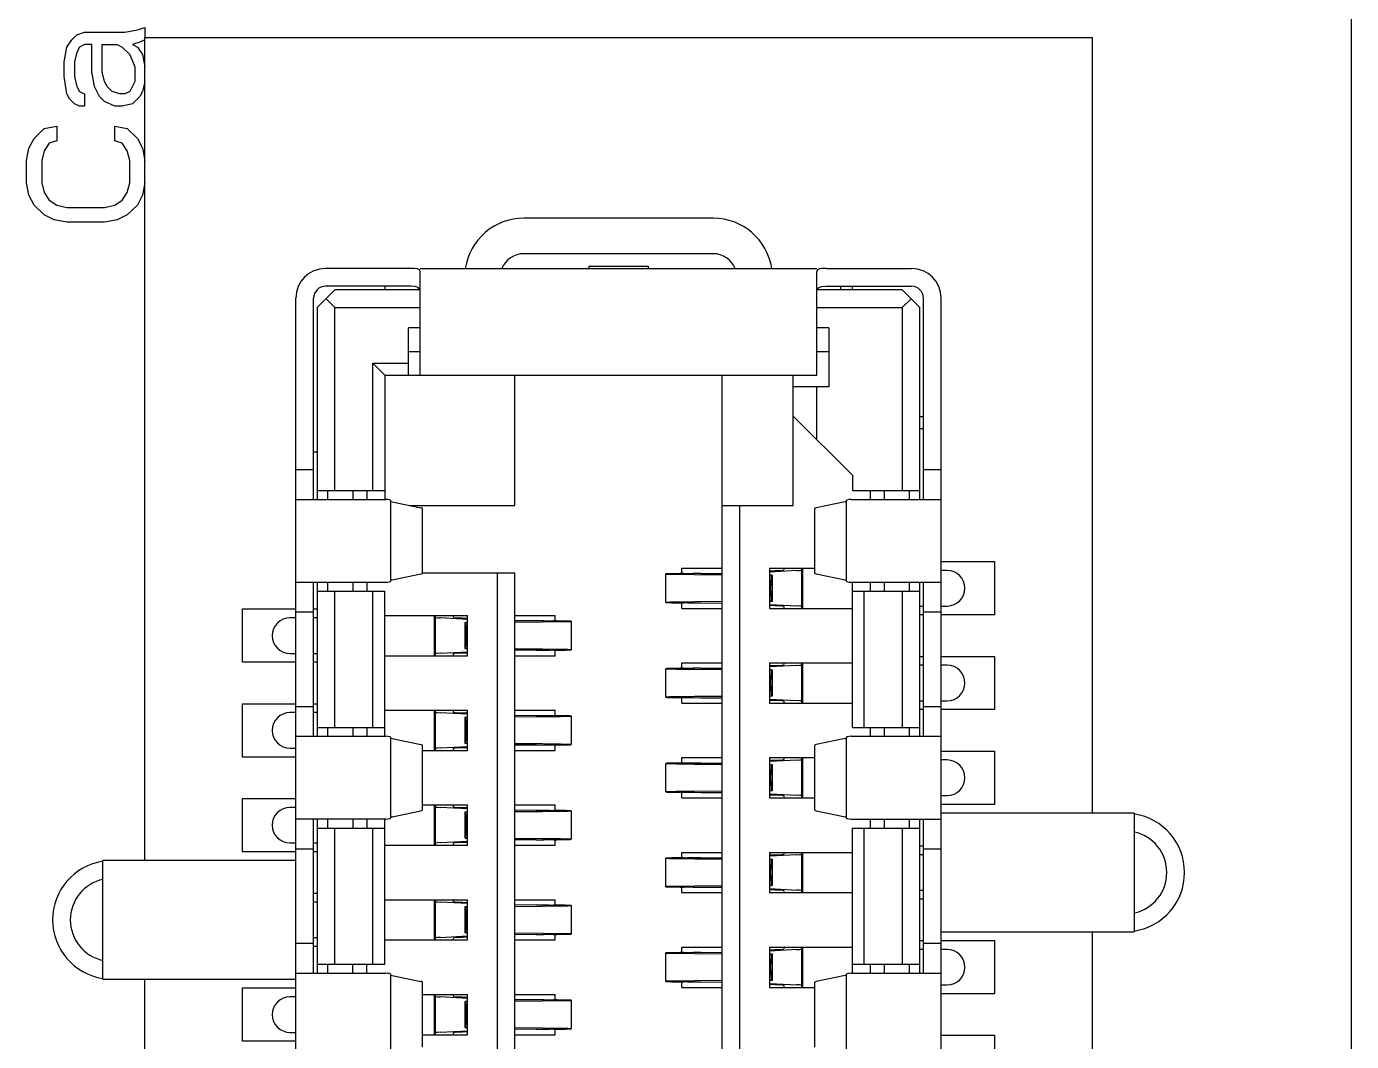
# Model space of a CAD drawing. Header units: millimetres. Extents: x 0 to 841, y 0 to 594.
# Drawn here: x 280.04 to 291.23, y 345.2 to 353.77 of the extents above; entities that cross this region are included whole.
import ezdxf

# ---------------------------------------------------------------- set-up
doc = ezdxf.new("R2010")
doc.units = ezdxf.units.MM
doc.header["$LTSCALE"] = 46.255
doc.layers.add('ASSEM_MEM', color=7, linetype='CONTINUOUS')

msp = doc.modelspace()

# ---------------------------------------------------------------- linework, layer by layer
at = {"layer": 'ASSEM_MEM', "color": 7, "linetype": 'CONTINUOUS'}
for p, q in [((291.227, 324.74), (291.227, 492.74)), ((281.037, 353.68), (289.037, 353.68)), ((281.037, 346.73), (281.037, 353.68)), ((289.037, 353.68), (289.037, 347.13)), ((285.837, 352.155), (284.237, 352.155)), ((285.837, 351.855), (284.237, 351.855)), ((283.362, 351.73), (286.712, 351.73)), ((283.362, 350.83), (283.362, 351.705)), ((284.787, 351.75), (285.287, 351.75)), ((284.787, 351.75), (284.787, 351.73)), ((285.287, 351.75), (285.287, 351.73)), ((286.712, 350.83), (286.712, 351.705)), ((286.794, 351.73), (287.512, 351.73)), ((282.312, 344.573), (282.312, 351.48)), ((282.462, 349.78), (282.462, 351.48)), ((282.642, 351.55), (282.492, 351.4)), ((283.358, 351.55), (282.642, 351.55)), ((283.062, 351.58), (283.062, 351.55)), ((287.432, 351.55), (286.716, 351.55)), ((286.832, 351.58), (287.512, 351.58)), ((286.912, 351.58), (286.912, 351.55)), ((287.012, 351.55), (287.012, 351.58)), ((287.432, 351.55), (287.582, 351.4)), ((287.612, 349.78), (287.612, 351.48)), ((287.762, 338.98), (287.762, 351.48)), ((282.492, 351.4), (282.492, 349.78)), ((282.567, 351.475), (282.642, 351.4)), ((282.642, 351.4), (283.362, 351.4)), ((282.642, 349.855), (282.642, 351.4)), ((286.712, 351.4), (287.432, 351.4)), ((287.507, 351.475), (287.432, 351.4)), ((287.432, 351.4), (287.432, 349.855)), ((287.582, 349.78), (287.582, 351.4)), ((283.362, 351.23), (283.262, 351.23)), ((283.262, 350.83), (283.262, 351.23)), ((286.812, 351.23), (286.712, 351.23)), ((286.812, 351.23), (286.812, 350.73)), ((283.262, 351.03), (283.362, 351.03)), ((286.712, 351.03), (286.812, 351.03)), ((282.962, 350.93), (283.262, 350.93)), ((282.962, 350.93), (283.062, 350.83)), ((282.962, 349.855), (282.962, 350.93)), ((283.062, 350.83), (286.712, 350.83)), ((283.062, 350.83), (283.062, 349.78)), ((284.162, 349.73), (284.162, 350.83)), ((285.912, 339.63), (285.912, 350.83)), ((286.512, 349.73), (286.512, 350.83)), ((286.812, 350.73), (286.512, 350.73)), ((286.712, 350.284), (286.712, 350.73)), ((287.012, 349.984), (286.512, 350.484)), ((287.582, 350.48), (287.612, 350.48)), ((287.582, 350.38), (287.612, 350.38)), ((282.492, 350.18), (282.462, 350.18)), ((282.462, 350.03), (282.312, 350.03)), ((287.762, 350.03), (287.612, 350.03)), ((287.012, 349.984), (287.012, 349.855)), ((282.492, 349.855), (283.062, 349.855)), ((282.582, 349.78), (282.582, 349.855)), ((282.792, 349.855), (282.792, 349.78)), ((282.912, 349.855), (282.912, 349.78)), ((287.012, 349.855), (287.582, 349.855)), ((287.162, 349.855), (287.162, 349.78)), ((287.282, 349.78), (287.282, 349.855)), ((287.492, 349.855), (287.492, 349.78)), ((282.312, 349.78), (283.072, 349.78)), ((283.112, 349.772), (283.112, 349.089)), ((283.124, 349.761), (283.368, 349.71)), ((283.271, 349.73), (284.162, 349.73)), ((283.378, 349.706), (283.378, 349.155)), ((285.912, 349.73), (286.512, 349.73)), ((286.062, 340.73), (286.062, 349.73)), ((286.694, 349.156), (286.694, 349.705)), ((286.95, 349.761), (286.706, 349.71)), ((286.962, 349.089), (286.962, 349.772)), ((287.002, 349.78), (287.762, 349.78)), ((287.762, 349.255), (288.212, 349.255)), ((288.212, 349.255), (288.212, 348.805)), ((283.124, 349.1), (283.368, 349.151)), ((283.378, 349.16), (284.162, 349.16)), ((284.012, 349.16), (284.012, 340.73)), ((284.162, 339.63), (284.162, 349.16)), ((285.436, 348.91), (285.436, 349.151)), ((285.526, 349.148), (285.678, 349.146)), ((285.572, 349.2), (285.912, 349.2)), ((285.572, 349.154), (285.572, 349.2)), ((285.732, 349.154), (285.667, 349.154)), ((285.678, 349.146), (285.912, 349.144)), ((285.732, 349.154), (285.912, 349.156)), ((286.312, 349.2), (286.694, 349.2)), ((286.312, 349.2), (286.312, 348.86)), ((286.398, 349.179), (286.313, 349.175)), ((286.542, 349.179), (286.314, 349.167)), ((286.327, 349.137), (286.335, 349.139)), ((286.335, 349.139), (286.336, 349.139)), ((286.336, 348.922), (286.336, 349.139)), ((286.432, 349.2), (286.432, 349.185)), ((286.582, 349.2), (286.582, 349.185)), ((286.582, 349.184), (286.582, 348.877)), ((286.592, 349.18), (286.582, 349.18)), ((286.592, 348.86), (286.592, 349.2)), ((286.706, 349.151), (286.95, 349.1)), ((287.812, 349.18), (287.762, 349.18)), ((283.072, 349.08), (282.312, 349.08)), ((282.462, 347.78), (282.462, 349.08)), ((282.492, 349.08), (282.492, 347.78)), ((282.582, 349.005), (282.582, 349.08)), ((282.792, 349.08), (282.792, 349.005)), ((282.912, 349.08), (282.912, 349.005)), ((286.324, 349.004), (286.324, 349.057)), ((287.762, 349.08), (287.002, 349.08)), ((287.012, 347.855), (287.012, 349.08)), ((287.162, 349.08), (287.162, 349.005)), ((287.282, 349.005), (287.282, 349.08)), ((287.492, 349.08), (287.492, 349.005)), ((287.582, 347.78), (287.582, 349.08)), ((287.612, 347.78), (287.612, 349.08)), ((282.492, 349.005), (283.062, 349.005)), ((282.642, 347.855), (282.642, 349.005)), ((282.962, 347.855), (282.962, 349.005)), ((283.062, 347.78), (283.062, 349.005)), ((285.678, 348.915), (285.526, 348.913)), ((285.572, 348.86), (285.572, 348.91)), ((285.667, 348.907), (285.732, 348.906)), ((285.912, 348.917), (285.678, 348.915)), ((285.732, 348.906), (285.912, 348.905)), ((286.327, 348.924), (286.335, 348.922)), ((286.336, 348.922), (286.335, 348.922)), ((287.012, 349.005), (287.582, 349.005)), ((287.112, 347.855), (287.112, 349.005)), ((287.432, 349.005), (287.432, 347.855)), ((281.862, 348.855), (282.312, 348.855)), ((281.862, 348.405), (281.862, 348.855)), ((282.312, 348.83), (282.462, 348.83)), ((282.462, 348.855), (282.492, 348.855)), ((283.062, 348.8), (283.762, 348.8)), ((283.482, 348.46), (283.482, 348.8)), ((283.492, 348.785), (283.492, 348.8)), ((283.642, 348.785), (283.642, 348.8)), ((283.762, 348.46), (283.762, 348.8)), ((284.162, 348.8), (284.502, 348.8)), ((284.502, 348.751), (284.502, 348.8)), ((285.572, 348.86), (285.912, 348.86)), ((286.312, 348.86), (287.012, 348.86)), ((286.313, 348.886), (286.398, 348.882)), ((286.314, 348.894), (286.542, 348.882)), ((286.432, 348.876), (286.432, 348.86)), ((286.582, 348.877), (286.577, 348.879)), ((286.582, 348.88), (286.592, 348.88)), ((286.582, 348.876), (286.582, 348.86)), ((287.582, 348.88), (287.612, 348.88)), ((287.612, 348.805), (287.582, 348.805)), ((287.612, 348.83), (287.762, 348.83)), ((287.762, 348.88), (287.812, 348.88)), ((288.212, 348.805), (287.762, 348.805)), ((282.312, 348.78), (282.262, 348.78)), ((282.492, 348.78), (282.462, 348.78)), ((283.492, 348.78), (283.482, 348.78)), ((283.492, 348.784), (283.496, 348.782)), ((283.492, 348.477), (283.492, 348.784)), ((283.76, 348.767), (283.531, 348.779)), ((283.76, 348.775), (283.676, 348.779)), ((283.738, 348.739), (283.739, 348.739)), ((283.738, 348.739), (283.738, 348.522)), ((283.746, 348.737), (283.739, 348.739)), ((284.342, 348.754), (284.162, 348.756)), ((284.162, 348.744), (284.396, 348.746)), ((284.407, 348.754), (284.342, 348.754)), ((284.396, 348.746), (284.547, 348.748)), ((284.638, 348.751), (284.638, 348.51)), ((283.75, 348.657), (283.75, 348.604)), ((282.262, 348.48), (282.312, 348.48)), ((282.462, 348.48), (282.492, 348.48)), ((283.062, 348.46), (283.762, 348.46)), ((283.482, 348.48), (283.492, 348.48)), ((283.492, 348.46), (283.492, 348.476)), ((283.531, 348.482), (283.76, 348.494)), ((283.642, 348.46), (283.642, 348.476)), ((283.676, 348.482), (283.76, 348.486)), ((283.739, 348.522), (283.738, 348.522)), ((283.746, 348.524), (283.739, 348.522)), ((284.396, 348.515), (284.162, 348.517)), ((284.342, 348.506), (284.162, 348.505)), ((284.162, 348.46), (284.502, 348.46)), ((284.342, 348.506), (284.407, 348.507)), ((284.547, 348.513), (284.396, 348.515)), ((284.502, 348.46), (284.502, 348.507)), ((282.312, 348.405), (281.862, 348.405)), ((282.492, 348.405), (282.462, 348.405)), ((285.436, 348.11), (285.436, 348.351)), ((285.526, 348.348), (285.678, 348.346)), ((285.572, 348.4), (285.912, 348.4)), ((285.572, 348.351), (285.572, 348.4)), ((285.732, 348.354), (285.667, 348.354)), ((285.678, 348.346), (285.912, 348.344)), ((285.732, 348.354), (285.912, 348.356)), ((286.312, 348.4), (287.012, 348.4)), ((286.312, 348.4), (286.312, 348.06)), ((286.398, 348.379), (286.313, 348.375)), ((286.542, 348.379), (286.314, 348.367)), ((286.432, 348.4), (286.432, 348.385)), ((286.582, 348.4), (286.582, 348.385)), ((286.582, 348.384), (286.582, 348.077)), ((286.592, 348.38), (286.582, 348.38)), ((286.592, 348.06), (286.592, 348.4)), ((287.582, 348.455), (287.612, 348.455)), ((287.612, 348.38), (287.582, 348.38)), ((287.762, 348.455), (288.212, 348.455)), ((287.812, 348.38), (287.762, 348.38)), ((288.212, 348.455), (288.212, 348.005)), ((286.324, 348.204), (286.324, 348.257)), ((286.327, 348.337), (286.335, 348.339)), ((286.335, 348.339), (286.336, 348.339)), ((286.336, 348.122), (286.336, 348.339)), ((286.327, 348.124), (286.335, 348.122)), ((286.336, 348.122), (286.335, 348.122)), ((281.862, 348.055), (282.312, 348.055)), ((281.862, 347.605), (281.862, 348.055)), ((282.462, 348.03), (282.312, 348.03)), ((282.462, 348.055), (282.492, 348.055)), ((285.678, 348.115), (285.526, 348.113)), ((285.572, 348.06), (285.572, 348.11)), ((285.572, 348.06), (285.912, 348.06)), ((285.667, 348.107), (285.732, 348.106)), ((285.912, 348.117), (285.678, 348.115)), ((285.732, 348.106), (285.912, 348.105)), ((286.312, 348.06), (287.012, 348.06)), ((286.313, 348.086), (286.398, 348.082)), ((286.314, 348.094), (286.542, 348.082)), ((286.432, 348.076), (286.432, 348.06)), ((286.582, 348.077), (286.577, 348.079)), ((286.582, 348.08), (286.592, 348.08)), ((286.582, 348.076), (286.582, 348.06)), ((287.582, 348.08), (287.612, 348.08)), ((287.762, 348.03), (287.612, 348.03)), ((287.762, 348.08), (287.812, 348.08)), ((282.312, 347.98), (282.262, 347.98)), ((282.492, 347.98), (282.462, 347.98)), ((283.062, 348), (283.762, 348)), ((283.482, 347.66), (283.482, 348)), ((283.492, 347.98), (283.482, 347.98)), ((283.492, 347.985), (283.492, 348)), ((283.492, 347.984), (283.496, 347.982)), ((283.492, 347.677), (283.492, 347.984)), ((283.76, 347.967), (283.531, 347.979)), ((283.642, 347.985), (283.642, 348)), ((283.76, 347.975), (283.676, 347.979)), ((283.738, 347.939), (283.739, 347.939)), ((283.738, 347.939), (283.738, 347.722)), ((283.746, 347.937), (283.739, 347.939)), ((283.762, 347.66), (283.762, 348)), ((284.162, 348), (284.502, 348)), ((284.342, 347.954), (284.162, 347.956)), ((284.162, 347.944), (284.396, 347.946)), ((284.407, 347.954), (284.342, 347.954)), ((284.396, 347.946), (284.547, 347.948)), ((284.502, 347.951), (284.502, 348)), ((284.638, 347.951), (284.638, 347.71)), ((287.612, 348.005), (287.582, 348.005)), ((288.212, 348.005), (287.762, 348.005)), ((282.492, 347.855), (283.062, 347.855)), ((282.582, 347.78), (282.582, 347.855)), ((282.792, 347.855), (282.792, 347.78)), ((282.912, 347.855), (282.912, 347.78)), ((283.75, 347.857), (283.75, 347.804)), ((287.012, 347.855), (287.582, 347.855)), ((287.162, 347.855), (287.162, 347.78)), ((287.282, 347.78), (287.282, 347.855)), ((287.492, 347.855), (287.492, 347.78)), ((282.262, 347.68), (282.312, 347.68)), ((282.312, 347.78), (283.072, 347.78)), ((283.112, 347.772), (283.112, 347.089)), ((283.124, 347.761), (283.368, 347.71)), ((283.378, 347.706), (283.378, 347.155)), ((283.482, 347.68), (283.492, 347.68)), ((283.492, 347.66), (283.492, 347.676)), ((283.531, 347.682), (283.76, 347.694)), ((283.642, 347.66), (283.642, 347.676)), ((283.676, 347.682), (283.76, 347.686)), ((283.739, 347.722), (283.738, 347.722)), ((283.746, 347.724), (283.739, 347.722)), ((284.396, 347.715), (284.162, 347.717)), ((284.342, 347.706), (284.162, 347.705)), ((284.342, 347.706), (284.407, 347.707)), ((284.547, 347.713), (284.396, 347.715)), ((284.502, 347.66), (284.502, 347.707)), ((286.694, 347.156), (286.694, 347.705)), ((286.95, 347.761), (286.706, 347.71)), ((286.962, 347.089), (286.962, 347.772)), ((287.002, 347.78), (287.762, 347.78)), ((282.312, 347.605), (281.862, 347.605)), ((283.378, 347.66), (283.762, 347.66)), ((284.162, 347.66), (284.502, 347.66)), ((285.572, 347.6), (285.912, 347.6)), ((285.572, 347.551), (285.572, 347.6)), ((286.312, 347.6), (286.694, 347.6)), ((286.312, 347.6), (286.312, 347.26)), ((286.398, 347.579), (286.313, 347.575)), ((286.542, 347.579), (286.314, 347.567)), ((286.432, 347.6), (286.432, 347.585)), ((286.582, 347.6), (286.582, 347.585)), ((286.582, 347.584), (286.582, 347.277)), ((286.592, 347.58), (286.582, 347.58)), ((286.592, 347.26), (286.592, 347.6)), ((287.762, 347.655), (288.212, 347.655)), ((287.812, 347.58), (287.762, 347.58)), ((288.212, 347.655), (288.212, 347.205)), ((285.436, 347.31), (285.436, 347.551)), ((285.526, 347.548), (285.678, 347.546)), ((285.732, 347.554), (285.667, 347.554)), ((285.678, 347.546), (285.912, 347.544)), ((285.732, 347.554), (285.912, 347.556)), ((286.324, 347.404), (286.324, 347.457)), ((286.327, 347.537), (286.335, 347.539)), ((286.335, 347.539), (286.336, 347.539)), ((286.336, 347.322), (286.336, 347.539)), ((281.862, 347.255), (282.312, 347.255)), ((281.862, 346.805), (281.862, 347.255)), ((285.678, 347.315), (285.526, 347.313)), ((285.572, 347.26), (285.572, 347.31)), ((285.572, 347.26), (285.912, 347.26)), ((285.667, 347.307), (285.732, 347.306)), ((285.912, 347.317), (285.678, 347.315)), ((285.732, 347.306), (285.912, 347.305)), ((286.312, 347.26), (286.694, 347.26)), ((286.313, 347.286), (286.398, 347.282)), ((286.314, 347.294), (286.542, 347.282)), ((286.327, 347.324), (286.335, 347.322)), ((286.336, 347.322), (286.335, 347.322)), ((286.432, 347.276), (286.432, 347.26)), ((286.582, 347.277), (286.577, 347.279)), ((286.582, 347.28), (286.592, 347.28)), ((286.582, 347.276), (286.582, 347.26)), ((287.762, 347.28), (287.812, 347.28)), ((282.312, 347.18), (282.262, 347.18)), ((283.124, 347.1), (283.368, 347.151)), ((283.378, 347.2), (283.762, 347.2)), ((283.482, 346.86), (283.482, 347.2)), ((283.492, 347.18), (283.482, 347.18)), ((283.492, 347.185), (283.492, 347.2)), ((283.492, 347.184), (283.496, 347.182)), ((283.492, 346.877), (283.492, 347.184)), ((283.76, 347.167), (283.531, 347.179)), ((283.642, 347.185), (283.642, 347.2)), ((283.76, 347.175), (283.676, 347.179)), ((283.738, 347.139), (283.739, 347.139)), ((283.738, 347.139), (283.738, 346.922)), ((283.746, 347.137), (283.739, 347.139)), ((283.762, 346.86), (283.762, 347.2)), ((284.162, 347.2), (284.502, 347.2)), ((284.342, 347.154), (284.162, 347.156)), ((284.162, 347.144), (284.396, 347.146)), ((284.407, 347.154), (284.342, 347.154)), ((284.396, 347.146), (284.547, 347.148)), ((284.502, 347.151), (284.502, 347.2)), ((284.638, 347.151), (284.638, 346.91)), ((286.706, 347.151), (286.95, 347.1)), ((288.212, 347.205), (287.762, 347.205)), ((289.392, 347.13), (287.762, 347.13)), ((289.392, 347.13), (289.392, 346.13)), ((283.072, 347.08), (282.312, 347.08)), ((282.462, 345.78), (282.462, 347.08)), ((282.492, 347.08), (282.492, 345.78)), ((282.492, 347.005), (283.062, 347.005)), ((282.582, 347.005), (282.582, 347.08)), ((282.642, 345.855), (282.642, 347.005)), ((282.792, 347.08), (282.792, 347.005)), ((282.912, 347.08), (282.912, 347.005)), ((282.962, 345.855), (282.962, 347.005)), ((283.062, 345.855), (283.062, 347.08)), ((283.75, 347.057), (283.75, 347.004)), ((287.002, 347.08), (287.762, 347.08)), ((287.012, 347.005), (287.582, 347.005)), ((287.012, 345.78), (287.012, 347.005)), ((287.112, 345.855), (287.112, 347.005)), ((287.162, 347.08), (287.162, 347.005)), ((287.282, 347.005), (287.282, 347.08)), ((287.432, 347.005), (287.432, 345.855)), ((287.492, 347.08), (287.492, 347.005)), ((287.582, 345.78), (287.582, 347.08)), ((287.612, 345.78), (287.612, 347.08)), ((283.531, 346.882), (283.76, 346.894)), ((283.739, 346.922), (283.738, 346.922)), ((283.746, 346.924), (283.739, 346.922)), ((284.396, 346.915), (284.162, 346.917)), ((284.342, 346.906), (284.162, 346.905)), ((284.342, 346.906), (284.407, 346.907)), ((284.547, 346.913), (284.396, 346.915)), ((284.502, 346.86), (284.502, 346.907)), ((282.312, 346.805), (281.862, 346.805)), ((282.262, 346.88), (282.312, 346.88)), ((282.312, 346.83), (282.462, 346.83)), ((282.462, 346.88), (282.492, 346.88)), ((282.492, 346.805), (282.462, 346.805)), ((283.062, 346.86), (283.762, 346.86)), ((283.482, 346.88), (283.492, 346.88)), ((283.492, 346.86), (283.492, 346.876)), ((283.642, 346.86), (283.642, 346.876)), ((283.676, 346.882), (283.76, 346.886)), ((284.162, 346.86), (284.502, 346.86)), ((285.572, 346.8), (285.912, 346.8)), ((285.572, 346.751), (285.572, 346.8)), ((286.312, 346.8), (287.012, 346.8)), ((286.312, 346.8), (286.312, 346.46)), ((286.398, 346.779), (286.313, 346.775)), ((286.542, 346.779), (286.314, 346.767)), ((286.432, 346.8), (286.432, 346.785)), ((286.582, 346.8), (286.582, 346.785)), ((286.582, 346.784), (286.582, 346.477)), ((286.592, 346.78), (286.582, 346.78)), ((286.592, 346.46), (286.592, 346.8)), ((287.582, 346.855), (287.612, 346.855)), ((287.612, 346.78), (287.582, 346.78)), ((287.612, 346.83), (287.762, 346.83)), ((282.312, 346.73), (280.682, 346.73)), ((280.682, 345.73), (280.682, 346.73)), ((285.436, 346.51), (285.436, 346.751)), ((285.526, 346.748), (285.678, 346.746)), ((285.732, 346.754), (285.667, 346.754)), ((285.678, 346.746), (285.912, 346.744)), ((285.732, 346.754), (285.912, 346.756)), ((286.327, 346.737), (286.335, 346.739)), ((286.335, 346.739), (286.336, 346.739)), ((286.336, 346.522), (286.336, 346.739)), ((286.324, 346.604), (286.324, 346.657)), ((282.462, 346.455), (282.492, 346.455)), ((285.678, 346.515), (285.526, 346.513)), ((285.572, 346.46), (285.572, 346.51)), ((285.572, 346.46), (285.912, 346.46)), ((285.667, 346.507), (285.732, 346.506)), ((285.912, 346.517), (285.678, 346.515)), ((285.732, 346.506), (285.912, 346.505)), ((286.312, 346.46), (287.012, 346.46)), ((286.313, 346.486), (286.398, 346.482)), ((286.314, 346.494), (286.542, 346.482)), ((286.327, 346.524), (286.335, 346.522)), ((286.336, 346.522), (286.335, 346.522)), ((286.432, 346.476), (286.432, 346.46)), ((286.582, 346.477), (286.577, 346.479)), ((286.582, 346.48), (286.592, 346.48)), ((286.582, 346.476), (286.582, 346.46)), ((287.582, 346.48), (287.612, 346.48)), ((282.492, 346.38), (282.462, 346.38)), ((283.062, 346.4), (283.762, 346.4)), ((283.482, 346.06), (283.482, 346.4)), ((283.492, 346.38), (283.482, 346.38)), ((283.492, 346.385), (283.492, 346.4)), ((283.492, 346.384), (283.496, 346.382)), ((283.492, 346.077), (283.492, 346.384)), ((283.76, 346.367), (283.531, 346.379)), ((283.642, 346.385), (283.642, 346.4)), ((283.76, 346.375), (283.676, 346.379)), ((283.738, 346.339), (283.739, 346.339)), ((283.738, 346.339), (283.738, 346.122)), ((283.746, 346.337), (283.739, 346.339)), ((283.762, 346.06), (283.762, 346.4)), ((284.162, 346.4), (284.502, 346.4)), ((284.342, 346.354), (284.162, 346.356)), ((284.162, 346.344), (284.396, 346.346)), ((284.407, 346.354), (284.342, 346.354)), ((284.396, 346.346), (284.547, 346.348)), ((284.502, 346.351), (284.502, 346.4)), ((284.638, 346.351), (284.638, 346.11)), ((287.612, 346.405), (287.582, 346.405)), ((283.75, 346.257), (283.75, 346.204)), ((283.739, 346.122), (283.738, 346.122)), ((283.746, 346.124), (283.739, 346.122)), ((284.396, 346.115), (284.162, 346.117)), ((284.342, 346.106), (284.407, 346.107)), ((284.547, 346.113), (284.396, 346.115)), ((284.502, 346.06), (284.502, 346.107)), ((287.762, 346.13), (289.392, 346.13)), ((289.037, 346.13), (289.037, 344.73)), ((282.462, 346.03), (282.312, 346.03)), ((282.462, 346.08), (282.492, 346.08)), ((282.492, 346.005), (282.462, 346.005)), ((283.062, 346.06), (283.762, 346.06)), ((283.482, 346.08), (283.492, 346.08)), ((283.492, 346.06), (283.492, 346.076)), ((283.531, 346.082), (283.76, 346.094)), ((283.642, 346.06), (283.642, 346.076)), ((283.676, 346.082), (283.76, 346.086)), ((284.342, 346.106), (284.162, 346.105)), ((284.162, 346.06), (284.502, 346.06)), ((285.572, 346), (285.912, 346)), ((285.572, 345.951), (285.572, 346)), ((286.312, 346), (287.012, 346)), ((286.312, 346), (286.312, 345.66)), ((286.432, 346), (286.432, 345.985)), ((286.582, 346), (286.582, 345.985)), ((286.592, 345.66), (286.592, 346)), ((287.582, 346.055), (287.612, 346.055)), ((287.762, 346.03), (287.612, 346.03)), ((287.762, 346.055), (288.212, 346.055)), ((288.212, 346.055), (288.212, 345.605)), ((285.436, 345.71), (285.436, 345.951)), ((285.526, 345.948), (285.678, 345.946)), ((285.732, 345.954), (285.667, 345.954)), ((285.678, 345.946), (285.912, 345.944)), ((285.732, 345.954), (285.912, 345.956)), ((286.398, 345.979), (286.313, 345.975)), ((286.542, 345.979), (286.314, 345.967)), ((286.327, 345.937), (286.335, 345.939)), ((286.335, 345.939), (286.336, 345.939)), ((286.336, 345.722), (286.336, 345.939)), ((286.582, 345.984), (286.582, 345.677)), ((286.592, 345.98), (286.582, 345.98)), ((287.612, 345.98), (287.582, 345.98)), ((287.812, 345.98), (287.762, 345.98)), ((282.312, 345.78), (283.072, 345.78)), ((282.492, 345.855), (283.062, 345.855)), ((282.582, 345.78), (282.582, 345.855)), ((282.792, 345.78), (282.792, 345.855)), ((282.912, 345.78), (282.912, 345.855)), ((283.112, 345.772), (283.112, 345.089)), ((286.324, 345.804), (286.324, 345.857)), ((286.962, 345.089), (286.962, 345.772)), ((287.002, 345.78), (287.762, 345.78)), ((287.012, 345.855), (287.582, 345.855)), ((287.162, 345.855), (287.162, 345.78)), ((287.282, 345.78), (287.282, 345.855)), ((287.492, 345.855), (287.492, 345.78)), ((280.682, 345.73), (282.312, 345.73)), ((281.037, 344.33), (281.037, 345.73)), ((283.124, 345.761), (283.368, 345.71)), ((283.378, 345.706), (283.378, 345.155)), ((285.678, 345.715), (285.526, 345.713)), ((285.572, 345.66), (285.572, 345.71)), ((285.572, 345.66), (285.912, 345.66)), ((285.667, 345.707), (285.732, 345.706)), ((285.912, 345.717), (285.678, 345.715)), ((285.732, 345.706), (285.912, 345.705)), ((286.312, 345.66), (286.694, 345.66)), ((286.313, 345.686), (286.398, 345.682)), ((286.314, 345.694), (286.542, 345.682)), ((286.327, 345.724), (286.335, 345.722)), ((286.336, 345.722), (286.335, 345.722)), ((286.432, 345.676), (286.432, 345.66)), ((286.582, 345.677), (286.577, 345.679)), ((286.582, 345.68), (286.592, 345.68)), ((286.582, 345.676), (286.582, 345.66)), ((286.694, 345.156), (286.694, 345.705)), ((286.95, 345.761), (286.706, 345.71)), ((287.762, 345.68), (287.812, 345.68)), ((281.862, 345.655), (282.312, 345.655)), ((281.862, 345.205), (281.862, 345.655)), ((282.312, 345.58), (282.262, 345.58)), ((283.378, 345.6), (283.762, 345.6)), ((283.482, 345.26), (283.482, 345.6)), ((283.492, 345.58), (283.482, 345.58)), ((283.492, 345.585), (283.492, 345.6)), ((283.492, 345.584), (283.496, 345.582)), ((283.492, 345.277), (283.492, 345.584)), ((283.76, 345.567), (283.531, 345.579)), ((283.642, 345.585), (283.642, 345.6)), ((283.76, 345.575), (283.676, 345.579)), ((283.762, 345.26), (283.762, 345.6)), ((284.162, 345.6), (284.502, 345.6)), ((284.342, 345.554), (284.162, 345.556)), ((284.407, 345.554), (284.342, 345.554)), ((284.396, 345.546), (284.547, 345.548)), ((284.502, 345.551), (284.502, 345.6)), ((284.638, 345.551), (284.638, 345.31)), ((288.212, 345.605), (287.762, 345.605)), ((283.738, 345.539), (283.739, 345.539)), ((283.738, 345.539), (283.738, 345.322)), ((283.746, 345.537), (283.739, 345.539)), ((283.75, 345.457), (283.75, 345.404)), ((284.162, 345.544), (284.396, 345.546)), ((283.746, 345.324), (283.739, 345.322)), ((282.262, 345.28), (282.312, 345.28)), ((283.378, 345.26), (283.762, 345.26)), ((283.482, 345.28), (283.492, 345.28)), ((283.492, 345.26), (283.492, 345.276)), ((283.531, 345.282), (283.76, 345.294)), ((283.642, 345.26), (283.642, 345.276)), ((283.676, 345.282), (283.76, 345.286)), ((283.739, 345.322), (283.738, 345.322)), ((284.396, 345.315), (284.162, 345.317)), ((284.342, 345.306), (284.162, 345.305)), ((284.162, 345.26), (284.502, 345.26)), ((284.342, 345.306), (284.407, 345.307)), ((284.547, 345.313), (284.396, 345.315)), ((284.502, 345.26), (284.502, 345.307)), ((287.762, 345.255), (288.212, 345.255)), ((288.212, 345.255), (288.212, 344.805)), ((282.312, 345.205), (281.862, 345.205))]:
    msp.add_line(p, q, dxfattribs=at)
at = {"layer": 'ASSEM_MEM', "color": 40, "linetype": 'CONTINUOUS'}
for p, q in [((280.462, 353.704), (280.526, 353.725)), ((280.526, 353.725), (280.867, 353.725)), ((280.867, 353.725), (280.973, 353.746)), ((280.973, 353.746), (281.037, 353.766)), ((281.037, 353.766), (281.037, 353.68)), ((280.377, 353.6), (280.42, 353.662)), ((280.42, 353.662), (280.462, 353.704)), ((280.526, 353.621), (280.484, 353.6)), ((280.59, 353.621), (280.526, 353.621)), ((280.59, 353.391), (280.59, 353.621)), ((280.675, 353.621), (280.803, 353.621)), ((280.675, 353.391), (280.675, 353.621)), ((280.803, 353.621), (280.845, 353.6)), ((280.994, 353.641), (280.931, 353.621)), ((280.931, 353.621), (280.973, 353.6)), ((281.037, 353.662), (280.994, 353.641)), ((280.356, 353.475), (280.377, 353.6)), ((280.462, 353.558), (280.441, 353.475)), ((280.484, 353.6), (280.462, 353.558)), ((280.845, 353.6), (280.909, 353.537)), ((280.909, 353.537), (280.952, 353.433)), ((280.973, 353.6), (281.016, 353.537)), ((281.016, 353.537), (281.037, 353.433)), ((280.356, 353.35), (280.356, 353.475)), ((280.441, 353.475), (280.441, 353.35)), ((280.611, 353.266), (280.59, 353.391)), ((280.696, 353.308), (280.675, 353.391)), ((280.952, 353.433), (280.952, 353.308)), ((280.377, 353.204), (280.356, 353.35)), ((280.441, 353.35), (280.462, 353.266)), ((280.718, 353.266), (280.696, 353.308)), ((280.952, 353.308), (280.909, 353.225)), ((281.037, 353.308), (281.016, 353.225)), ((280.399, 353.162), (280.377, 353.204)), ((280.441, 353.121), (280.399, 353.162)), ((280.462, 353.266), (280.484, 353.225)), ((280.484, 353.225), (280.526, 353.204)), ((280.526, 353.204), (280.526, 353.1)), ((280.654, 353.183), (280.611, 353.266)), ((280.696, 353.141), (280.654, 353.183)), ((280.76, 353.225), (280.718, 353.266)), ((280.824, 353.204), (280.76, 353.225)), ((280.867, 353.204), (280.824, 353.204)), ((280.909, 353.225), (280.867, 353.204)), ((280.994, 353.183), (280.931, 353.121)), ((281.016, 353.225), (280.994, 353.183)), ((280.484, 353.1), (280.441, 353.121)), ((280.526, 353.1), (280.484, 353.1)), ((280.782, 353.1), (280.696, 353.141)), ((280.845, 353.1), (280.782, 353.1)), ((280.931, 353.121), (280.845, 353.1)), ((280.186, 352.912), (280.292, 352.933)), ((280.292, 352.933), (280.292, 352.808)), ((280.782, 352.933), (280.888, 352.912)), ((280.782, 352.808), (280.782, 352.933)), ((280.058, 352.746), (280.101, 352.829)), ((280.101, 352.829), (280.186, 352.912)), ((280.888, 352.912), (280.973, 352.829)), ((280.973, 352.829), (281.016, 352.746)), ((280.037, 352.641), (280.058, 352.746)), ((280.186, 352.725), (280.165, 352.641)), ((280.228, 352.787), (280.186, 352.725)), ((280.292, 352.808), (280.228, 352.787)), ((280.845, 352.787), (280.782, 352.808)), ((280.888, 352.725), (280.845, 352.787)), ((280.909, 352.641), (280.888, 352.725)), ((281.016, 352.746), (281.037, 352.641)), ((280.037, 352.454), (280.037, 352.641)), ((280.165, 352.641), (280.165, 352.454)), ((280.909, 352.454), (280.909, 352.641)), ((280.058, 352.35), (280.037, 352.454)), ((280.165, 352.454), (280.186, 352.371)), ((280.888, 352.371), (280.909, 352.454)), ((281.037, 352.454), (281.016, 352.35)), ((280.101, 352.266), (280.058, 352.35)), ((280.186, 352.183), (280.101, 352.266)), ((280.186, 352.371), (280.228, 352.308)), ((280.228, 352.308), (280.292, 352.266)), ((280.292, 352.266), (280.377, 352.246)), ((280.696, 352.246), (280.782, 352.266)), ((280.782, 352.266), (280.845, 352.308)), ((280.845, 352.308), (280.888, 352.371)), ((280.973, 352.266), (280.888, 352.183)), ((281.016, 352.35), (280.973, 352.266)), ((280.271, 352.141), (280.186, 352.183)), ((280.377, 352.246), (280.696, 352.246)), ((280.888, 352.183), (280.803, 352.141)), ((280.377, 352.121), (280.271, 352.141)), ((280.696, 352.121), (280.377, 352.121)), ((280.803, 352.141), (280.696, 352.121))]:
    msp.add_line(p, q, dxfattribs=at)
at = {"layer": 'ASSEM_MEM', "color": 7, "linetype": 'CONTINUOUS'}
for points in [[(283.362, 351.705), (283.357, 351.718), (283.34, 351.726), (283.314, 351.729), (283.279, 351.73), (282.562, 351.73)], [(286.794, 351.73), (286.76, 351.729), (286.734, 351.726), (286.717, 351.718), (286.712, 351.705)], [(283.358, 351.55), (283.358, 351.551), (283.344, 351.569), (283.319, 351.578), (283.283, 351.58), (282.562, 351.58)], [(286.716, 351.55), (286.729, 351.569), (286.754, 351.578), (286.79, 351.58), (286.832, 351.58)], [(285.586, 349.154), (285.558, 349.154), (285.485, 349.153), (285.444, 349.152), (285.436, 349.151)], [(285.436, 349.151), (285.438, 349.15), (285.466, 349.149), (285.526, 349.148)], [(285.667, 349.154), (285.619, 349.153), (285.592, 349.152), (285.586, 349.151)], [(286.336, 349.139), (286.328, 349.14), (286.312, 349.141)], [(286.327, 349.137), (286.326, 349.13), (286.325, 349.113), (286.324, 349.087), (286.324, 349.057)], [(286.398, 349.179), (286.417, 349.181), (286.428, 349.182), (286.432, 349.184)], [(286.542, 349.179), (286.564, 349.181), (286.577, 349.182), (286.582, 349.184)], [(285.526, 348.913), (285.466, 348.912), (285.438, 348.911), (285.436, 348.91)], [(285.436, 348.91), (285.444, 348.909), (285.485, 348.908), (285.558, 348.907), (285.586, 348.907)], [(285.586, 348.91), (285.592, 348.909), (285.619, 348.908), (285.667, 348.907)], [(286.312, 348.92), (286.328, 348.921), (286.336, 348.922)], [(286.324, 349.004), (286.324, 348.974), (286.325, 348.948), (286.326, 348.931), (286.327, 348.924)], [(286.432, 348.877), (286.428, 348.879), (286.417, 348.88), (286.398, 348.882)], [(286.577, 348.879), (286.564, 348.88), (286.542, 348.882)], [(283.496, 348.782), (283.509, 348.781), (283.531, 348.779)], [(283.642, 348.784), (283.646, 348.782), (283.657, 348.781), (283.676, 348.779)], [(283.762, 348.741), (283.746, 348.74), (283.738, 348.739)], [(283.75, 348.657), (283.75, 348.687), (283.749, 348.713), (283.748, 348.73), (283.746, 348.737)], [(284.488, 348.751), (284.482, 348.752), (284.455, 348.753), (284.407, 348.754)], [(284.638, 348.751), (284.629, 348.752), (284.588, 348.753), (284.516, 348.754), (284.488, 348.754)], [(284.547, 348.748), (284.608, 348.749), (284.636, 348.75), (284.638, 348.751)], [(283.746, 348.524), (283.748, 348.531), (283.749, 348.548), (283.75, 348.574), (283.75, 348.604)], [(283.531, 348.482), (283.509, 348.48), (283.496, 348.479), (283.492, 348.477)], [(283.676, 348.482), (283.657, 348.48), (283.646, 348.479), (283.642, 348.477)], [(283.738, 348.522), (283.746, 348.521), (283.762, 348.52)], [(284.407, 348.507), (284.455, 348.508), (284.482, 348.509), (284.488, 348.51)], [(284.488, 348.507), (284.516, 348.507), (284.588, 348.508), (284.629, 348.509), (284.638, 348.51)], [(284.638, 348.51), (284.636, 348.511), (284.608, 348.512), (284.547, 348.513)], [(285.586, 348.354), (285.558, 348.354), (285.485, 348.353), (285.444, 348.352), (285.436, 348.351)], [(285.436, 348.351), (285.438, 348.35), (285.466, 348.349), (285.526, 348.348)], [(285.667, 348.354), (285.619, 348.353), (285.592, 348.352), (285.586, 348.351)], [(286.398, 348.379), (286.417, 348.381), (286.428, 348.382), (286.432, 348.384)], [(286.542, 348.379), (286.564, 348.381), (286.577, 348.382), (286.582, 348.384)], [(286.336, 348.339), (286.328, 348.34), (286.312, 348.341)], [(286.327, 348.337), (286.326, 348.33), (286.325, 348.313), (286.324, 348.287), (286.324, 348.257)], [(286.312, 348.12), (286.328, 348.121), (286.336, 348.122)], [(286.324, 348.204), (286.324, 348.174), (286.325, 348.148), (286.326, 348.131), (286.327, 348.124)], [(285.526, 348.113), (285.466, 348.112), (285.438, 348.111), (285.436, 348.11)], [(285.436, 348.11), (285.444, 348.109), (285.485, 348.108), (285.558, 348.107), (285.586, 348.107)], [(285.586, 348.11), (285.592, 348.109), (285.619, 348.108), (285.667, 348.107)], [(286.432, 348.077), (286.428, 348.079), (286.417, 348.08), (286.398, 348.082)], [(286.577, 348.079), (286.564, 348.08), (286.542, 348.082)], [(283.496, 347.982), (283.509, 347.981), (283.531, 347.979)], [(283.642, 347.984), (283.646, 347.982), (283.657, 347.981), (283.676, 347.979)], [(283.762, 347.941), (283.746, 347.94), (283.738, 347.939)], [(283.75, 347.857), (283.75, 347.887), (283.749, 347.913), (283.748, 347.93), (283.746, 347.937)], [(284.488, 347.951), (284.482, 347.952), (284.455, 347.953), (284.407, 347.954)], [(284.638, 347.951), (284.629, 347.952), (284.588, 347.953), (284.516, 347.954), (284.488, 347.954)], [(284.547, 347.948), (284.608, 347.949), (284.636, 347.95), (284.638, 347.951)], [(283.746, 347.724), (283.748, 347.731), (283.749, 347.748), (283.75, 347.774), (283.75, 347.804)], [(283.531, 347.682), (283.509, 347.68), (283.496, 347.679), (283.492, 347.677)], [(283.676, 347.682), (283.657, 347.68), (283.646, 347.679), (283.642, 347.677)], [(283.738, 347.722), (283.746, 347.721), (283.762, 347.72)], [(284.407, 347.707), (284.455, 347.708), (284.482, 347.709), (284.488, 347.71)], [(284.488, 347.707), (284.516, 347.707), (284.588, 347.708), (284.629, 347.709), (284.638, 347.71)], [(284.638, 347.71), (284.636, 347.711), (284.608, 347.712), (284.547, 347.713)], [(286.398, 347.579), (286.417, 347.581), (286.428, 347.582), (286.432, 347.584)], [(286.542, 347.579), (286.564, 347.581), (286.577, 347.582), (286.582, 347.584)], [(285.586, 347.554), (285.558, 347.554), (285.485, 347.553), (285.444, 347.552), (285.436, 347.551)], [(285.436, 347.551), (285.438, 347.55), (285.466, 347.549), (285.526, 347.548)], [(285.667, 347.554), (285.619, 347.553), (285.592, 347.552), (285.586, 347.551)], [(286.336, 347.539), (286.328, 347.54), (286.312, 347.541)], [(286.327, 347.537), (286.326, 347.53), (286.325, 347.513), (286.324, 347.487), (286.324, 347.457)], [(286.324, 347.404), (286.324, 347.374), (286.325, 347.348), (286.326, 347.331), (286.327, 347.324)], [(285.526, 347.313), (285.466, 347.312), (285.438, 347.311), (285.436, 347.31)], [(285.436, 347.31), (285.444, 347.309), (285.485, 347.308), (285.558, 347.307), (285.586, 347.307)], [(285.586, 347.31), (285.592, 347.309), (285.619, 347.308), (285.667, 347.307)], [(286.312, 347.32), (286.328, 347.321), (286.336, 347.322)], [(286.432, 347.277), (286.428, 347.279), (286.417, 347.28), (286.398, 347.282)], [(286.577, 347.279), (286.564, 347.28), (286.542, 347.282)], [(283.496, 347.182), (283.509, 347.181), (283.531, 347.179)], [(283.642, 347.184), (283.646, 347.182), (283.657, 347.181), (283.676, 347.179)], [(283.762, 347.141), (283.746, 347.14), (283.738, 347.139)], [(283.75, 347.057), (283.75, 347.087), (283.749, 347.113), (283.748, 347.13), (283.746, 347.137)], [(284.488, 347.151), (284.482, 347.152), (284.455, 347.153), (284.407, 347.154)], [(284.638, 347.151), (284.629, 347.152), (284.588, 347.153), (284.516, 347.154), (284.488, 347.154)], [(284.547, 347.148), (284.608, 347.149), (284.636, 347.15), (284.638, 347.151)], [(283.746, 346.924), (283.748, 346.931), (283.749, 346.948), (283.75, 346.974), (283.75, 347.004)], [(283.738, 346.922), (283.746, 346.921), (283.762, 346.92)], [(284.407, 346.907), (284.455, 346.908), (284.482, 346.909), (284.488, 346.91)], [(284.488, 346.907), (284.516, 346.907), (284.588, 346.908), (284.629, 346.909), (284.638, 346.91)], [(284.638, 346.91), (284.636, 346.911), (284.608, 346.912), (284.547, 346.913)], [(283.531, 346.882), (283.509, 346.88), (283.496, 346.879), (283.492, 346.877)], [(283.676, 346.882), (283.657, 346.88), (283.646, 346.879), (283.642, 346.877)], [(286.398, 346.779), (286.417, 346.781), (286.428, 346.782), (286.432, 346.784)], [(286.542, 346.779), (286.564, 346.781), (286.577, 346.782), (286.582, 346.784)], [(285.586, 346.754), (285.558, 346.754), (285.485, 346.753), (285.444, 346.752), (285.436, 346.751)], [(285.436, 346.751), (285.438, 346.75), (285.466, 346.749), (285.526, 346.748)], [(285.667, 346.754), (285.619, 346.753), (285.592, 346.752), (285.586, 346.751)], [(286.336, 346.739), (286.328, 346.74), (286.312, 346.741)], [(286.327, 346.737), (286.326, 346.73), (286.325, 346.713), (286.324, 346.687), (286.324, 346.657)], [(286.324, 346.604), (286.324, 346.574), (286.325, 346.548), (286.326, 346.531), (286.327, 346.524)], [(285.526, 346.513), (285.466, 346.512), (285.438, 346.511), (285.436, 346.51)], [(285.436, 346.51), (285.444, 346.509), (285.485, 346.508), (285.558, 346.507), (285.586, 346.507)], [(285.586, 346.51), (285.592, 346.509), (285.619, 346.508), (285.667, 346.507)], [(286.312, 346.52), (286.328, 346.521), (286.336, 346.522)], [(286.432, 346.477), (286.428, 346.479), (286.417, 346.48), (286.398, 346.482)], [(286.577, 346.479), (286.564, 346.48), (286.542, 346.482)], [(283.496, 346.382), (283.509, 346.381), (283.531, 346.379)], [(283.642, 346.384), (283.646, 346.382), (283.657, 346.381), (283.676, 346.379)], [(283.762, 346.341), (283.746, 346.34), (283.738, 346.339)], [(283.75, 346.257), (283.75, 346.287), (283.749, 346.313), (283.748, 346.33), (283.746, 346.337)], [(284.488, 346.351), (284.482, 346.352), (284.455, 346.353), (284.407, 346.354)], [(284.638, 346.351), (284.629, 346.352), (284.588, 346.353), (284.516, 346.354), (284.488, 346.354)], [(284.547, 346.348), (284.608, 346.349), (284.636, 346.35), (284.638, 346.351)], [(283.738, 346.122), (283.746, 346.121), (283.762, 346.12)], [(283.746, 346.124), (283.748, 346.131), (283.749, 346.148), (283.75, 346.174), (283.75, 346.204)], [(284.407, 346.107), (284.455, 346.108), (284.482, 346.109), (284.488, 346.11)], [(284.488, 346.107), (284.516, 346.107), (284.588, 346.108), (284.629, 346.109), (284.638, 346.11)], [(284.638, 346.11), (284.636, 346.111), (284.608, 346.112), (284.547, 346.113)], [(283.531, 346.082), (283.509, 346.08), (283.496, 346.079), (283.492, 346.077)], [(283.676, 346.082), (283.657, 346.08), (283.646, 346.079), (283.642, 346.077)], [(285.586, 345.954), (285.558, 345.954), (285.485, 345.953), (285.444, 345.952), (285.436, 345.951)], [(285.436, 345.951), (285.438, 345.95), (285.466, 345.949), (285.526, 345.948)], [(285.667, 345.954), (285.619, 345.953), (285.592, 345.952), (285.586, 345.951)], [(286.336, 345.939), (286.328, 345.94), (286.312, 345.941)], [(286.327, 345.937), (286.326, 345.93), (286.325, 345.913), (286.324, 345.887), (286.324, 345.857)], [(286.398, 345.979), (286.417, 345.981), (286.428, 345.982), (286.432, 345.984)], [(286.542, 345.979), (286.564, 345.981), (286.577, 345.982), (286.582, 345.984)], [(286.324, 345.804), (286.324, 345.774), (286.325, 345.748), (286.326, 345.731), (286.327, 345.724)], [(285.526, 345.713), (285.466, 345.712), (285.438, 345.711), (285.436, 345.71)], [(285.436, 345.71), (285.444, 345.709), (285.485, 345.708), (285.558, 345.707), (285.586, 345.707)], [(285.586, 345.71), (285.592, 345.709), (285.619, 345.708), (285.667, 345.707)], [(286.312, 345.72), (286.328, 345.721), (286.336, 345.722)], [(286.432, 345.677), (286.428, 345.679), (286.417, 345.68), (286.398, 345.682)], [(286.577, 345.679), (286.564, 345.68), (286.542, 345.682)], [(283.496, 345.582), (283.509, 345.581), (283.531, 345.579)], [(283.642, 345.584), (283.646, 345.582), (283.657, 345.581), (283.676, 345.579)], [(284.488, 345.551), (284.482, 345.552), (284.455, 345.553), (284.407, 345.554)], [(284.638, 345.551), (284.629, 345.552), (284.588, 345.553), (284.516, 345.554), (284.488, 345.554)], [(284.547, 345.548), (284.608, 345.549), (284.636, 345.55), (284.638, 345.551)], [(283.762, 345.541), (283.746, 345.54), (283.738, 345.539)], [(283.75, 345.457), (283.75, 345.487), (283.749, 345.513), (283.748, 345.53), (283.746, 345.537)], [(283.746, 345.324), (283.748, 345.331), (283.749, 345.348), (283.75, 345.374), (283.75, 345.404)], [(283.531, 345.282), (283.509, 345.28), (283.496, 345.279), (283.492, 345.277)], [(283.676, 345.282), (283.657, 345.28), (283.646, 345.279), (283.642, 345.277)], [(283.738, 345.322), (283.746, 345.321), (283.762, 345.32)], [(284.407, 345.307), (284.455, 345.308), (284.482, 345.309), (284.488, 345.31)], [(284.488, 345.307), (284.516, 345.307), (284.588, 345.308), (284.629, 345.309), (284.638, 345.31)], [(284.638, 345.31), (284.636, 345.311), (284.608, 345.312), (284.547, 345.313)]]:
    msp.add_lwpolyline(points, dxfattribs=at)
for centre, radius, start, end in [((284.237, 351.655), 0.5, 90, 171.3724), ((285.837, 351.655), 0.5, 8.6276, 90), ((284.237, 351.655), 0.2, 90, 157.9713), ((285.837, 351.655), 0.2, 22.0287, 90), ((282.562, 351.48), 0.25, 90, 180), ((287.512, 351.48), 0.25, 0, 90), ((282.562, 351.48), 0.1, 90, 180), ((287.512, 351.48), 0.1, 0, 90), ((287.812, 349.03), 0.15, 270, 90), ((282.262, 348.63), 0.15, 90, 270), ((287.812, 348.23), 0.15, 270, 90), ((282.262, 347.83), 0.15, 90, 270), ((287.812, 347.43), 0.15, 270, 90), ((282.262, 347.03), 0.15, 90, 270), ((289.317, 346.63), 0.5, 278.6287, 81.3713), ((289.317, 346.63), 0.35, 282.3751, 77.6249), ((280.757, 346.23), 0.5, 98.6287, 261.3713), ((280.757, 346.23), 0.35, 102.3751, 257.6249), ((287.812, 345.83), 0.15, 270, 90), ((282.262, 345.43), 0.15, 90, 270)]:
    msp.add_arc(centre, radius, start, end, dxfattribs=at)
for centre, major_axis, start_param, end_param in [((282.812, 349.772), (0.3, 0), 0, 0.523599), ((283.462, 349.766), (0.35, 0), -3.141593, -2.879793), ((283.078, 349.706), (0.3, 0), 0, 0.261799), ((287.044, 349.705), (0.35, 0), 2.879793, 3.141593), ((286.612, 349.766), (0.35, 0), -0.261799, -0.174611), ((287.262, 349.772), (0.3, 0), 2.617994, 3.141593), ((283.078, 349.155), (0.3, 0), -0.261799, 0), ((287.044, 349.156), (0.35, 0), -3.141593, -2.879793), ((282.812, 349.089), (0.3, 0), -0.523599, 0), ((283.462, 349.094), (0.35, 0), 2.879793, 2.966982), ((286.612, 349.094), (0.35, 0), 0, 0.261799), ((287.262, 349.089), (0.3, 0), 3.141593, 3.665191), ((282.812, 347.772), (0.3, 0), 0, 0.523599), ((283.462, 347.766), (0.35, 0), -3.141593, -2.879793), ((283.078, 347.706), (0.3, 0), 0, 0.261799), ((287.044, 347.705), (0.35, 0), 2.879793, 3.141593), ((286.612, 347.766), (0.35, 0), -0.261799, -0.174611), ((287.262, 347.772), (0.3, 0), 2.617994, 3.141593), ((283.078, 347.155), (0.3, 0), -0.261799, 0), ((287.044, 347.156), (0.35, 0), -3.141593, -2.879793), ((282.812, 347.089), (0.3, 0), -0.523599, 0), ((283.462, 347.094), (0.35, 0), 2.879793, 2.966982), ((286.612, 347.094), (0.35, 0), 0, 0.261799), ((287.262, 347.089), (0.3, 0), -3.141593, -2.617994), ((282.812, 345.772), (0.3, 0), 0, 0.523599), ((287.262, 345.772), (0.3, 0), 2.617994, 3.141593), ((283.462, 345.766), (0.35, 0), -3.141593, -2.879793), ((283.078, 345.706), (0.3, 0), 0, 0.261799), ((287.044, 345.705), (0.35, 0), 2.879793, 3.141593), ((286.612, 345.766), (0.35, 0), -0.261799, -0.174611)]:
    msp.add_ellipse(centre, major_axis=major_axis, ratio=0.05608, start_param=start_param, end_param=end_param, dxfattribs=at)

doc.saveas('drawing.dxf')
